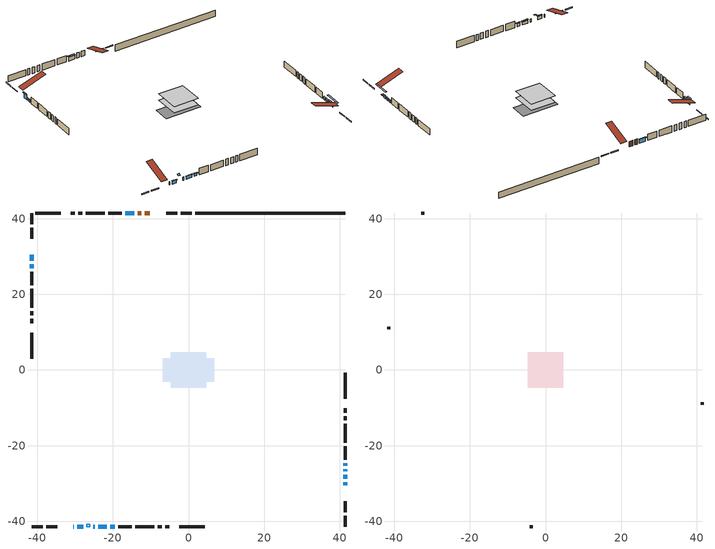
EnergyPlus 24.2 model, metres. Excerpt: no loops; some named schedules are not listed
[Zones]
conditioned space
 floor adiabatic (AdiabaticFloorConstruction): -4.72,-4.72 -4.72,4.72 4.72,4.72 4.72,-4.72 z1.83
 floor foundation (Slab1 construction): -6.86,-3.07 -6.86,3.07 6.86,3.07 6.86,-3.07 z-0.61
 wall outside (RimJoist1 construction): 0.85,41.5 -2.09,41.5 / -41.5,-41.5 -38.56,-41.5 / -41.5,41.5 -41.5,38.56 / 41.5,-41.5 41.5,-38.56 z1.83:2.13
 wall outside (RimJoist2 construction): -3.02,41.5 -5.94,41.5 / -37.64,-41.5 -34.71,-41.5 / -41.5,37.64 -41.5,34.71 / 41.5,-37.64 41.5,-34.71 z1.83:2.13
 wall outside (AdiabaticWallConstruction 1): -10.22,41.5 -11.59,41.5 / -12.52,41.5 -13.38,41.5 z1.83:3.86
 wall outside (AdiabaticWallConstruction): -30.44,-41.5 -30.28,-41.5 / -25.19,-41.5 -24.77,-41.5 z1.83:3.05; -29.36,-41.5 -27.83,-41.5 / -20.67,-41.5 -19.55,-41.5 z1.83:2.92; -41.5,30.44 -41.5,28.91 z1.83:3.86; -41.5,27.99 -41.5,26.92 z1.83:2.75; 41.5,-30.44 41.5,-29.73 z1.83:2.14; 41.5,-28.8 41.5,-27.75 z1.83:2.82; 41.5,-26.83 41.5,-26.22 / 41.5,-25.29 41.5,-24.68 z1.83:2.65; -14.31,41.5 -16.67,41.5 z1.83:3.3; -23.84,-41.5 -21.6,-41.5 z1.83:2.95
 wall outside (Wall1 construction): -17.6,41.5 -21.18,41.5 / -18.63,-41.5 -15.05,-41.5 / -41.5,25.99 -41.5,22.41 / 41.5,-23.75 41.5,-20.17 z1.83:4.27
 wall outside (Wall2 construction): -22.11,41.5 -27.14,41.5 / -14.12,-41.5 -9.08,-41.5 / -41.5,21.48 -41.5,16.45 / 41.5,-19.24 41.5,-14.21 z1.83:4.27
 wall outside (Wall3 construction): -28.07,41.5 -29.15,41.5 / -8.15,-41.5 -7.07,-41.5 / -41.5,15.52 -41.5,14.44 / 41.5,-13.28 41.5,-12.2 z1.83:4.27
 wall outside (Wall4 construction): -30.08,41.5 -31.17,41.5 / -6.14,-41.5 -5.05,-41.5 / -41.5,13.51 -41.5,12.41 / 41.5,-11.27 41.5,-10.18 z1.83:4.27
 wall outside (Wall6 construction): -33.73,41.5 -40.57,41.5 / -2.49,-41.5 4.35,-41.5 / -41.5,9.86 -41.5,3.02 / 41.5,-7.62 41.5,-0.78 z1.83:4.27
 wall foundation (FoundationWall1 construction): 1.77,41.5,-0.61 1.77,41.5,1.83 37.53,41.5,1.83 37.53,41.5,1.78 41.5,41.5,1.78 41.5,41.5,-0.61
 window (WindowConstruction 9): -30.44,-41.5 -30.29,-41.5 z1.83:3.05
 window (WindowConstruction 6): -29.36,-41.5 -27.83,-41.5 z1.83:2.92
 window (WindowConstruction 7): -41.5,30.44 -41.5,28.91 z1.83:3.86
 window (WindowConstruction 8): -41.5,27.98 -41.5,26.92 z1.83:2.74
 window (WindowConstruction 11): 41.5,-30.44 41.5,-29.73 z1.83:2.13
 window (WindowConstruction 10): -25.19,-41.5 -24.77,-41.5 z1.83:3.05
 window (WindowConstruction): 41.5,-28.8 41.5,-27.76 z1.83:2.82
 window (WindowConstruction 1): 41.5,-26.83 41.5,-26.22 z1.83:2.64
 window (WindowConstruction 2): 41.5,-25.29 41.5,-24.68 z1.83:2.64
 window (WindowConstruction 3): -14.31,41.5 -16.67,41.5 z1.83:3.3
 window (WindowConstruction 4): -23.84,-41.5 -21.6,-41.5 z1.83:2.95
 window (WindowConstruction 5): -20.67,-41.5 -19.55,-41.5 z1.83:2.92
 door (Door): -10.22,41.5 -11.59,41.5 z1.83:3.86
 door (Door 1): -12.52,41.5 -13.38,41.5 z1.83:3.86
 ceiling adiabatic (AdiabaticFloorConstruction): 4.72,-4.72 4.72,4.72 -4.72,4.72 -4.72,-4.72 z1.83
 roof outside (AdiabaticRoofConstruction): -26.11,-41.5,4.27 -26.11,-40.75,4.52 -26.91,-40.75,4.52 -26.91,-41.5,4.27
 skylight (SkylightConstruction): -26.12,-41.5,4.27 -26.12,-40.75,4.52 -26.9,-40.75,4.52 -26.9,-41.5,4.27
attic - vented
 floor to conditioned space (Floor1 construction Reversed): -4.71,-4.71 -4.71,4.71 4.71,4.71 4.71,-4.71 z4.27
 wall outside (Wall5 construction): -32.1,41.5 -32.8,41.5 / -4.12,-41.5 -3.42,-41.5 / -41.5,11.49 -41.5,10.79 / 41.5,-9.25 41.5,-8.55 z1.83:4.27
 roof outside (Roof1 construction): -9.29,41.5,4.27 -9.29,32.33,7.33 -6.87,32.33,7.33 -6.87,41.5,4.27; -31.37,-41.5,4.27 -31.37,-32.33,7.33 -33.79,-32.33,7.33 -33.79,-41.5,4.27; -41.5,31.37,4.27 -32.33,31.37,7.33 -32.33,33.79,7.33 -41.5,33.79,4.27; 41.5,-31.37,4.27 32.33,-31.37,7.33 32.33,-33.79,7.33 41.5,-33.79,4.27
shading: -27.63,-41.5 -29.56,-41.5 -29.56,-41.91 -27.63,-41.91 z3.12; -41.5,28.71 -41.5,30.64 -41.91,30.64 -41.91,28.71 z4.06; -41.5,26.72 -41.5,28.19 -41.91,28.19 -41.91,26.72 z2.95; 41.5,-27.09 41.5,-33.08 41.91,-33.08 41.91,-27.09 z4.77; 41.5,-27.55 41.5,-29 41.91,-29 41.91,-27.55 z3.02; 41.5,-26.02 41.5,-27.03 41.91,-27.03 41.91,-26.02 z2.84; 41.5,-24.48 41.5,-25.49 41.91,-25.49 41.91,-24.48 z2.84; -16.87,41.5 -14.11,41.5 -14.11,41.91 -16.87,41.91 z3.5; -21.4,-41.5 -24.04,-41.5 -24.04,-41.91 -21.4,-41.91 z3.15; -19.35,-41.5 -20.87,-41.5 -20.87,-41.91 -19.35,-41.91 z3.12
[Building]
Building 1: Terrain=Suburbs
[Site:Location]
London AP_ON: Latitude {deg}=43.03; Longitude {deg}=-81.15; Time Zone {hr}=-5; Elevation {m}=278; Keep Site Location Information=Yes
[Site:GroundTemperature:Shallow]
3.98693, 1.93205, 1.76749, 2.74264, 6.6573, 10.5537, 13.9317, 16.0716, 16.2534, 14.513, 11.2211, 7.44421
[Site:WaterMainsTemperature]
Calculation Method=Schedule; Temperature Schedule=mains temperature schedule
[Material] Roughness=Rough; Thermal Absorptance=0.9
Name | Thickness {m} | Conductivity {W/m-K} | Density {kg/m3} | Specific Heat {J/kg-K} | Solar Absorptance | Visible Absorptance
asphalt or fiberglass shingles | 0.00635 | 0.162714 | 1121.4 | 1465.45 | 0.4 | 0.4
asphalt or fiberglass shingles 1 | 0.00635 | 0.162714 | 1121.4 | 1465.45 | 0.7 | 0.7
ceiling loosefill ins | 0.169333 | 0.0480833 | 16.02 | 1046.75 | 0.7 | 0.7
ceiling stud and cavity | 0.1397 | 0.169886 | 65.682 | 1177.47 | 0.7 | 0.7
concrete 4.0 in. | 0.1016 | 1.803125 | 2242.8 | 837.4 | 0.7 | 0.7
concrete 8.0 in. | 0.2032 | 1.803125 | 2242.8 | 837.4 | 0.7 | 0.7
door material | 0.04445 | 0.053851 | 512.64 | 1214.23 | 0.7 | 0.7
exterior vertical ins | 0.0243011 | 0.029427 | 32.04 | 1214.23 | 0.7 | 0.7
floor covering | 0.0127 | 0.0433444 | 54.468 | 1339.84 | 0.6 | 0.6
floor rigid ins; roof rigid ins; wall rigid ins | 0.512978 | 0.029427 | 32.04 | 1214.23 | 0.7 | 0.7
floor stud and cavity | 0.1397 | 1.75129 | 37.0049 | 1207.88 | 0.7 | 0.7
furniture material conditioned space 1 | 0.1524 | 0.115458 | 640.8 | 1214.23 | 0.6 | 0.6
gypsum board | 0.0127 | 0.160291 | 801 | 837.4 | 0.6 | 0.6
gypsum board 1 | 0.0127 | 0.160291 | 801 | 837.4 | 0.7 | 0.7
osb sheathing 0.5 in. | 0.0127 | 0.115458 | 512.64 | 1214.23 | 0.7 | 0.7
osb sheathing 0.75 in. | 0.01905 | 0.115458 | 512.64 | 1214.23 | 0.7 | 0.7
osb sheathing 2.0 in. | 0.0508 | 0.115458 | 512.64 | 1214.23 | 0.7 | 0.7
rim joist rigid ins | 0.051816 | 0.029427 | 32.04 | 1214.23 | 0.7 | 0.7
rim joist stud and cavity | 0.0508 | 0.311623 | 125.044 | 1163.47 | 0.6 | 0.6
rim joist stud and cavity 1 | 0.0508 | 0.0297245 | 125.044 | 1163.47 | 0.6 | 0.6
roof stud and cavity | 0.18415 | 1.78685 | 37.0049 | 1207.88 | 0.6 | 0.6
wall stud and cavity | 0.1397 | 0.0830768 | 139.0536 | 1170.24 | 0.7 | 0.7
wall stud and cavity 1 | 0.1397 | 0.0953587 | 139.0536 | 1170.24 | 0.7 | 0.7
wall stud and cavity 2 | 0.1397 | 0.114984 | 139.0536 | 1170.24 | 0.7 | 0.7
wall stud and cavity 3 | 0.1397 | 0.0986797 | 139.0536 | 1170.24 | 0.7 | 0.7
wall stud and cavity 4 | 0.0889 | 6.9971 | 50.32683 | 1063.81 | 0.6 | 0.6
wall stud and cavity 5 | 0.1397 | 0.0837583 | 139.0536 | 1170.24 | 0.7 | 0.7
wall stud and cavity 6 | 0.0889 | 0.380278 | 52.3479 | 1209.89 | 0.7 | 0.7
wall stud and cavity 7 | 0.0889 | 0.391764 | 83.0341 | 1211.67 | 0.7 | 0.7
wood siding | 0.0254 | 0.102417 | 544.68 | 1172.36 | 0.4 | 0.4
wood siding 1 | 0.00254 | 0.102417 | 544.68 | 1172.36 | 0.4 | 0.4
wood siding 2; wood siding 3; wood siding 4 | 0.0254 | 0.102417 | 544.68 | 1172.36 | 0.7 | 0.7
[WindowMaterial:SimpleGlazingSystem]
Name | U-Factor {W/m2-K} | Solar Heat Gain Coefficient
SkylightMaterial | 2.65213 | 0.6027
WindowMaterial | 2.47788 | 0.61
WindowMaterial 1 | 2.983789 | 0.6
WindowMaterial 10 | 2.986628 | 0.6
WindowMaterial 11 | 5.13064 | 0.58
WindowMaterial 2 | 2.37851 | 0.54
WindowMaterial 3 | 2.14458 | 0.62
WindowMaterial 4 | 2.4563 | 0.61
WindowMaterial 5 | 2.458574 | 0.61
WindowMaterial 6 | 2.43132 | 0.63
WindowMaterial 7 | 2.98606 | 0.58
WindowMaterial 8 | 2.484125 | 0.6
WindowMaterial 9 | 3.06612 | 0.35
[Construction]
AdiabaticFloorConstruction: floor stud and cavity, floor rigid ins, osb sheathing 0.75 in., floor covering
AdiabaticRoofConstruction: asphalt or fiberglass shingles 1, roof rigid ins, osb sheathing 0.75 in., roof stud and cavity
AdiabaticWallConstruction: wood siding 3, wall rigid ins, wall stud and cavity 6, gypsum board
AdiabaticWallConstruction 1: wood siding 4, wall rigid ins, wall stud and cavity 6, gypsum board
Door; Door 1: door material
Floor1 construction Reversed: gypsum board, ceiling stud and cavity, ceiling loosefill ins
FoundationWall1 construction: concrete 8.0 in., gypsum board 1
furniture construction conditioned space 1: furniture material conditioned space 1
PartitionWallConstruction: gypsum board, wall stud and cavity 7, gypsum board
RimJoist1 construction: wood siding 2, rim joist rigid ins, osb sheathing 2.0 in., rim joist stud and cavity
RimJoist2 construction: wood siding 2, osb sheathing 2.0 in., rim joist stud and cavity 1
Roof1 construction: asphalt or fiberglass shingles
SkylightConstruction: SkylightMaterial
Slab1 construction: concrete 4.0 in.
Wall1 construction: wood siding, osb sheathing 0.5 in., wall stud and cavity, gypsum board
Wall2 construction: wood siding, osb sheathing 0.5 in., wall stud and cavity 1, gypsum board
Wall3 construction: wood siding, osb sheathing 0.5 in., wall stud and cavity 2, gypsum board
Wall4 construction: wood siding, osb sheathing 0.5 in., wall stud and cavity 3, gypsum board
Wall5 construction: wood siding 1, wall stud and cavity 4
Wall6 construction: wood siding, osb sheathing 0.5 in., wall stud and cavity 5, gypsum board
WindowConstruction: WindowMaterial
WindowConstruction 1: WindowMaterial 1
WindowConstruction 10: WindowMaterial 10
WindowConstruction 11: WindowMaterial 11
WindowConstruction 2: WindowMaterial 2
WindowConstruction 3: WindowMaterial 3
WindowConstruction 4: WindowMaterial 4
WindowConstruction 5: WindowMaterial 5
WindowConstruction 6: WindowMaterial 6
WindowConstruction 7: WindowMaterial 7
WindowConstruction 8: WindowMaterial 8
WindowConstruction 9: WindowMaterial 9
[Zone] Multiplier=1; Part of Total Floor Area=Yes
Name | Volume {m3}
attic - vented | 44.5059
conditioned space | 442.6
[Space]
Name | Zone | Volume {m3}
attic - vented 1 | attic - vented | 44.5059
conditioned space 1 | conditioned space | 442.6
[ZoneInfiltration:EffectiveLeakageArea]
infil attic - vented 1: Zone or Space=attic - vented 1; Schedule=Always On Discrete; Effective Air Leakage Area {cm2}=3871.39; Stack Coefficient=0.000382254; Wind Coefficient=1.32098e-05
[ZoneMixing]
whole house fan mix: Zone or Space=attic - vented; Schedule=Always On Continuous; Design Flow Rate Calculation Method=Flow/Zone; Design Flow Rate {m3/s}=0; Source Zone or Space=conditioned space
[SurfaceProperty:ExposedFoundationPerimeter]
Slab1: Exposed Perimeter Calculation Method=TotalExposedPerimeter; Total Exposed Perimeter {m}=39.727
[InternalMass] Zone or ZoneList=conditioned space; Space or SpaceList=conditioned space 1
Name | Construction | Surface Area {m2}
furniture mass conditioned space 1 | furniture construction conditioned space 1 | 69.4121
partition wall mass | PartitionWallConstruction | 173.53
[Lights]
interior lighting: Zone or ZoneList or Space or SpaceList=conditioned space 1; Schedule=interior lighting schedule; Design Level Calculation Method=LightingLevel; Lighting Level {W}=343.2; Return Air Fraction=0; Fraction Radiant=0.6; Fraction Visible=0.2; Fraction Replaceable=1
[People]
occupants: Zone or ZoneList or Space or SpaceList=conditioned space 1; Number of People Schedule=occupants schedule; Number of People Calculation Method=People; Number of People=3; Fraction Radiant=0.314171; Sensible Heat Fraction=0.56303; Activity Level Schedule=occupants activity schedule; Carbon Dioxide Generation Rate {m3/s-W}=0; Enable ASHRAE 55 Comfort Warnings=No; Mean Radiant Temperature Calculation Type=EnclosureAveraged
[ElectricEquipment] Zone or ZoneList or Space or SpaceList=conditioned space 1; Design Level Calculation Method=EquipmentLevel
Name | Schedule | Design Level {W} | Fraction Latent | Fraction Radiant | Fraction Lost
clothes dryer | clothes dryer schedule | 140.772 | 0.015 | 0.081 | 0.85
clothes washer | clothes washer schedule | 32.1985 | 0.03 | 0.162 | 0.7
cooking range | cooking range schedule | 215.147 | 0.08 | 0.432 | 0.2
dishwasher | dishwasher schedule | 66.8632 | 0.3 | 0.18 | 0.4
fridge | fridge schedule | 72.9452 | 0 | 0.6 | 0
mech vent house fan | mech vent house fan schedule | 0 | 0 | 0 | 1
mech vent house fan cfis | mech vent house fan cfis schedule | 0 | 0 | 0 | 0
misc plug loads | misc plug loads schedule | 494.7 | 0.045 | 0.513 | 0.1
whole house fan | Always On Discrete | 0 | 0 | 0 | 1
[OtherEquipment] Zone or ZoneList or Space or SpaceList=conditioned space 1; Design Level Calculation Method=EquipmentLevel
Name | Fuel Type | Schedule | Design Level {W} | Fraction Latent | Fraction Radiant | Fraction Lost
clothes dryer 1 | Electricity | clothes dryer schedule | 0 | 0.015 | 0.081 | 0.85
cooking range 1 | Electricity | cooking range schedule | 0 | 0.08 | 0.432 | 0.2
general water use latent | None | general water use schedule | 62.594 | 1 | 0 | 0
general water use sensible | None | general water use schedule | -61.6891 | 0 | 0.6 | 0
mech vent house fan latent load | None | Always On Discrete | 0 | 1 | 0 | 0
mech vent house fan sensible load | None | Always On Discrete | 0 | 0 | 0 | 0
water heater energy adjustment1 | NaturalGas | Always On Discrete | 0.01 | 0 | 0 | 1
[ZoneInfiltration:DesignFlowRate] Zone or ZoneList or Space or SpaceList=conditioned space 1; Schedule=Always On Discrete; Design Flow Rate Calculation Method=Flow/Zone; Design Flow Rate {m3/s}=0
infil flow; natural vent flow; whole house fan flow
[Foundation:Kiva]
Foundation Kiva 1: Initial Indoor Air Temperature {C}=18; Wall Height Above Grade {m}=1.82999; Wall Depth Below Slab {m}=0.2032; Custom Block Material Name 1=exterior vertical ins; Custom Block Depth 1 {m}=2.43998; Custom Block X Position 1 {m}=0.2159; Custom Block Z Position 1 {m}=0
[Foundation:Kiva:Settings]
Soil Conductivity {W/m-K}=0.849921; Soil Density {kg/m3}=1842.3; Soil Specific Heat {J/kg-K}=418.7; Ground Solar Absorptivity=0.9; Ground Thermal Absorptivity=0.9; Ground Surface Roughness {m}=0.03; Far-Field Width {m}=40; Deep-Ground Boundary Condition=ZeroFlux; Deep-Ground Depth {m}=40; Minimum Cell Dimension {m}=0.2; Maximum Cell Growth Coefficient=3; Simulation Timestep=Timestep
[Exterior:Lights]
exterior lighting: Schedule=exterior lighting schedule; Design Level {W}=75.6
[Schedule:Constant]
Name | Hourly Value
Always On Continuous; mech vent house fan schedule; mech vent house fan cfis schedule; Always On Discrete | 1
occupants activity schedule | 117.228
fridge schedule | 0
[Schedule:Week:Daily]
interior lighting schedule Week Rule - Jan1-Jan27: interior lighting schedule day, interior lighting schedule day, interior lighting schedule day, interior lighting schedule day, interior lighting schedule day, interior lighting schedule day, interior lighting schedule day, interior lighting schedule default day, interior lighting schedule default day, interior lighting schedule default day, interior lighting schedule default day, interior lighting schedule default day
interior lighting schedule Week Rule - Jan28-Feb3: interior lighting schedule day, interior lighting schedule day, interior lighting schedule day, interior lighting schedule day, interior lighting schedule day 1, interior lighting schedule day 1, interior lighting schedule day 1, interior lighting schedule default day, interior lighting schedule default day, interior lighting schedule default day, interior lighting schedule default day, interior lighting schedule default day
interior lighting schedule Week Rule - Feb4-Feb24: interior lighting schedule day 1, interior lighting schedule day 1, interior lighting schedule day 1, interior lighting schedule day 1, interior lighting schedule day 1, interior lighting schedule day 1, interior lighting schedule day 1, interior lighting schedule default day, interior lighting schedule default day, interior lighting schedule default day, interior lighting schedule default day, interior lighting schedule default day
interior lighting schedule Week Rule - Feb25-Mar3: interior lighting schedule day 1, interior lighting schedule day 1, interior lighting schedule day 1, interior lighting schedule day 1, interior lighting schedule day 2, interior lighting schedule day 2, interior lighting schedule day 2, interior lighting schedule default day, interior lighting schedule default day, interior lighting schedule default day, interior lighting schedule default day, interior lighting schedule default day
interior lighting schedule Week Rule - Mar4-Mar31: interior lighting schedule day 2, interior lighting schedule day 2, interior lighting schedule day 2, interior lighting schedule day 2, interior lighting schedule day 2, interior lighting schedule day 2, interior lighting schedule day 2, interior lighting schedule default day, interior lighting schedule default day, interior lighting schedule default day, interior lighting schedule default day, interior lighting schedule default day
interior lighting schedule Week Rule - Apr1-Apr28: interior lighting schedule day 3, interior lighting schedule day 3, interior lighting schedule day 3, interior lighting schedule day 3, interior lighting schedule day 3, interior lighting schedule day 3, interior lighting schedule day 3, interior lighting schedule default day, interior lighting schedule default day, interior lighting schedule default day, interior lighting schedule default day, interior lighting schedule default day
interior lighting schedule Week Rule - Apr29-May5: interior lighting schedule day 3, interior lighting schedule day 3, interior lighting schedule day 4, interior lighting schedule day 4, interior lighting schedule day 4, interior lighting schedule day 4, interior lighting schedule day 4, interior lighting schedule default day, interior lighting schedule default day, interior lighting schedule default day, interior lighting schedule default day, interior lighting schedule default day
interior lighting schedule Week Rule - May6-May26: interior lighting schedule day 4, interior lighting schedule day 4, interior lighting schedule day 4, interior lighting schedule day 4, interior lighting schedule day 4, interior lighting schedule day 4, interior lighting schedule day 4, interior lighting schedule default day, interior lighting schedule default day, interior lighting schedule default day, interior lighting schedule default day, interior lighting schedule default day
interior lighting schedule Week Rule - May27-Jun2: interior lighting schedule day 4, interior lighting schedule day 4, interior lighting schedule day 4, interior lighting schedule day 4, interior lighting schedule day 4, interior lighting schedule day 5, interior lighting schedule day 5, interior lighting schedule default day, interior lighting schedule default day, interior lighting schedule default day, interior lighting schedule default day, interior lighting schedule default day
interior lighting schedule Week Rule - Jun3-Jun30: interior lighting schedule day 5, interior lighting schedule day 5, interior lighting schedule day 5, interior lighting schedule day 5, interior lighting schedule day 5, interior lighting schedule day 5, interior lighting schedule day 5, interior lighting schedule default day, interior lighting schedule default day, interior lighting schedule default day, interior lighting schedule default day, interior lighting schedule default day
interior lighting schedule Week Rule - Jul1-Jul28: interior lighting schedule day 6, interior lighting schedule day 6, interior lighting schedule day 6, interior lighting schedule day 6, interior lighting schedule day 6, interior lighting schedule day 6, interior lighting schedule day 6, interior lighting schedule default day, interior lighting schedule default day, interior lighting schedule default day, interior lighting schedule default day, interior lighting schedule default day
interior lighting schedule Week Rule - Jul29-Aug4: interior lighting schedule day 6, interior lighting schedule day 6, interior lighting schedule day 6, interior lighting schedule day 7, interior lighting schedule day 7, interior lighting schedule day 7, interior lighting schedule day 7, interior lighting schedule default day, interior lighting schedule default day, interior lighting schedule default day, interior lighting schedule default day, interior lighting schedule default day
interior lighting schedule Week Rule - Aug5-Aug25: interior lighting schedule day 7, interior lighting schedule day 7, interior lighting schedule day 7, interior lighting schedule day 7, interior lighting schedule day 7, interior lighting schedule day 7, interior lighting schedule day 7, interior lighting schedule default day, interior lighting schedule default day, interior lighting schedule default day, interior lighting schedule default day, interior lighting schedule default day
interior lighting schedule Week Rule - Aug26-Sep1: interior lighting schedule day 7, interior lighting schedule day 7, interior lighting schedule day 7, interior lighting schedule day 7, interior lighting schedule day 7, interior lighting schedule day 7, interior lighting schedule day 8, interior lighting schedule default day, interior lighting schedule default day, interior lighting schedule default day, interior lighting schedule default day, interior lighting schedule default day
interior lighting schedule Week Rule - Sep2-Sep29: interior lighting schedule day 8, interior lighting schedule day 8, interior lighting schedule day 8, interior lighting schedule day 8, interior lighting schedule day 8, interior lighting schedule day 8, interior lighting schedule day 8, interior lighting schedule default day, interior lighting schedule default day, interior lighting schedule default day, interior lighting schedule default day, interior lighting schedule default day
interior lighting schedule Week Rule - Sep30-Oct6: interior lighting schedule day 8, interior lighting schedule day 9, interior lighting schedule day 9, interior lighting schedule day 9, interior lighting schedule day 9, interior lighting schedule day 9, interior lighting schedule day 9, interior lighting schedule default day, interior lighting schedule default day, interior lighting schedule default day, interior lighting schedule default day, interior lighting schedule default day
interior lighting schedule Week Rule - Oct7-Oct27: interior lighting schedule day 9, interior lighting schedule day 9, interior lighting schedule day 9, interior lighting schedule day 9, interior lighting schedule day 9, interior lighting schedule day 9, interior lighting schedule day 9, interior lighting schedule default day, interior lighting schedule default day, interior lighting schedule default day, interior lighting schedule default day, interior lighting schedule default day
interior lighting schedule Week Rule - Oct28-Nov3: interior lighting schedule day 9, interior lighting schedule day 9, interior lighting schedule day 9, interior lighting schedule day 9, interior lighting schedule day 10, interior lighting schedule day 10, interior lighting schedule day 10, interior lighting schedule default day, interior lighting schedule default day, interior lighting schedule default day, interior lighting schedule default day, interior lighting schedule default day
interior lighting schedule Week Rule - Nov4-Nov24: interior lighting schedule day 10, interior lighting schedule day 10, interior lighting schedule day 10, interior lighting schedule day 10, interior lighting schedule day 10, interior lighting schedule day 10, interior lighting schedule day 10, interior lighting schedule default day, interior lighting schedule default day, interior lighting schedule default day, interior lighting schedule default day, interior lighting schedule default day
interior lighting schedule Week Rule - Nov25-Dec1: interior lighting schedule day 10, interior lighting schedule day 10, interior lighting schedule day 10, interior lighting schedule day 10, interior lighting schedule day 10, interior lighting schedule day 10, interior lighting schedule day 11, interior lighting schedule default day, interior lighting schedule default day, interior lighting schedule default day, interior lighting schedule default day, interior lighting schedule default day
interior lighting schedule Week Rule - Dec2-Dec31: interior lighting schedule day 11, interior lighting schedule day 11, interior lighting schedule day 11, interior lighting schedule day 11, interior lighting schedule day 11, interior lighting schedule day 11, interior lighting schedule day 11, interior lighting schedule default day, interior lighting schedule default day, interior lighting schedule default day, interior lighting schedule default day, interior lighting schedule default day
occupants schedule Week Rule - Jan1-Dec31: occupants schedule day, occupants schedule day, occupants schedule day, occupants schedule day, occupants schedule day, occupants schedule day, occupants schedule day, occupants schedule default day, occupants schedule default day, occupants schedule default day, occupants schedule default day, occupants schedule default day
clothes dryer schedule Week Rule - Jan1-Dec31: clothes dryer schedule day, clothes dryer schedule day, clothes dryer schedule day, clothes dryer schedule day, clothes dryer schedule day, clothes dryer schedule day, clothes dryer schedule day, clothes dryer schedule default day, clothes dryer schedule default day, clothes dryer schedule default day, clothes dryer schedule default day, clothes dryer schedule default day
clothes washer schedule Week Rule - Jan1-Dec31: clothes washer schedule day, clothes washer schedule day, clothes washer schedule day, clothes washer schedule day, clothes washer schedule day, clothes washer schedule day, clothes washer schedule day, clothes washer schedule default day, clothes washer schedule default day, clothes washer schedule default day, clothes washer schedule default day, clothes washer schedule default day
cooking range schedule Week Rule - Jan1-Dec31: cooking range schedule day, cooking range schedule day, cooking range schedule day, cooking range schedule day, cooking range schedule day, cooking range schedule day, cooking range schedule day, cooking range schedule default day, cooking range schedule default day, cooking range schedule default day, cooking range schedule default day, cooking range schedule default day
dishwasher schedule Week Rule - Jan1-Dec31: dishwasher schedule day, dishwasher schedule day, dishwasher schedule day, dishwasher schedule day, dishwasher schedule day, dishwasher schedule day, dishwasher schedule day, dishwasher schedule default day, dishwasher schedule default day, dishwasher schedule default day, dishwasher schedule default day, dishwasher schedule default day
misc plug loads schedule Week Rule - Jan1-Dec31: misc plug loads schedule day, misc plug loads schedule day, misc plug loads schedule day, misc plug loads schedule day, misc plug loads schedule day, misc plug loads schedule day, misc plug loads schedule day, misc plug loads schedule default day, misc plug loads schedule default day, misc plug loads schedule default day, misc plug loads schedule default day, misc plug loads schedule default day
general water use schedule Week Rule - Jan1-Dec31: general water use schedule day, general water use schedule day, general water use schedule day, general water use schedule day, general water use schedule day, general water use schedule day, general water use schedule day, general water use schedule default day, general water use schedule default day, general water use schedule default day, general water use schedule default day, general water use schedule default day
exterior lighting schedule Week Rule - Jan1-Jan27: exterior lighting schedule day, exterior lighting schedule day, exterior lighting schedule day, exterior lighting schedule day, exterior lighting schedule day, exterior lighting schedule day, exterior lighting schedule day, exterior lighting schedule default day, exterior lighting schedule default day, exterior lighting schedule default day, exterior lighting schedule default day, exterior lighting schedule default day
exterior lighting schedule Week Rule - Jan28-Feb3: exterior lighting schedule day, exterior lighting schedule day, exterior lighting schedule day, exterior lighting schedule day, exterior lighting schedule day 1, exterior lighting schedule day 1, exterior lighting schedule day 1, exterior lighting schedule default day, exterior lighting schedule default day, exterior lighting schedule default day, exterior lighting schedule default day, exterior lighting schedule default day
exterior lighting schedule Week Rule - Feb4-Feb24: exterior lighting schedule day 1, exterior lighting schedule day 1, exterior lighting schedule day 1, exterior lighting schedule day 1, exterior lighting schedule day 1, exterior lighting schedule day 1, exterior lighting schedule day 1, exterior lighting schedule default day, exterior lighting schedule default day, exterior lighting schedule default day, exterior lighting schedule default day, exterior lighting schedule default day
exterior lighting schedule Week Rule - Feb25-Mar3: exterior lighting schedule day 1, exterior lighting schedule day 1, exterior lighting schedule day 1, exterior lighting schedule day 1, exterior lighting schedule day 2, exterior lighting schedule day 2, exterior lighting schedule day 2, exterior lighting schedule default day, exterior lighting schedule default day, exterior lighting schedule default day, exterior lighting schedule default day, exterior lighting schedule default day
exterior lighting schedule Week Rule - Mar4-Mar31: exterior lighting schedule day 2, exterior lighting schedule day 2, exterior lighting schedule day 2, exterior lighting schedule day 2, exterior lighting schedule day 2, exterior lighting schedule day 2, exterior lighting schedule day 2, exterior lighting schedule default day, exterior lighting schedule default day, exterior lighting schedule default day, exterior lighting schedule default day, exterior lighting schedule default day
exterior lighting schedule Week Rule - Apr1-Apr28: exterior lighting schedule day 3, exterior lighting schedule day 3, exterior lighting schedule day 3, exterior lighting schedule day 3, exterior lighting schedule day 3, exterior lighting schedule day 3, exterior lighting schedule day 3, exterior lighting schedule default day, exterior lighting schedule default day, exterior lighting schedule default day, exterior lighting schedule default day, exterior lighting schedule default day
exterior lighting schedule Week Rule - Apr29-May5: exterior lighting schedule day 3, exterior lighting schedule day 3, exterior lighting schedule day 4, exterior lighting schedule day 4, exterior lighting schedule day 4, exterior lighting schedule day 4, exterior lighting schedule day 4, exterior lighting schedule default day, exterior lighting schedule default day, exterior lighting schedule default day, exterior lighting schedule default day, exterior lighting schedule default day
exterior lighting schedule Week Rule - May6-May26: exterior lighting schedule day 4, exterior lighting schedule day 4, exterior lighting schedule day 4, exterior lighting schedule day 4, exterior lighting schedule day 4, exterior lighting schedule day 4, exterior lighting schedule day 4, exterior lighting schedule default day, exterior lighting schedule default day, exterior lighting schedule default day, exterior lighting schedule default day, exterior lighting schedule default day
exterior lighting schedule Week Rule - May27-Jun2: exterior lighting schedule day 4, exterior lighting schedule day 4, exterior lighting schedule day 4, exterior lighting schedule day 4, exterior lighting schedule day 4, exterior lighting schedule day 5, exterior lighting schedule day 5, exterior lighting schedule default day, exterior lighting schedule default day, exterior lighting schedule default day, exterior lighting schedule default day, exterior lighting schedule default day
exterior lighting schedule Week Rule - Jun3-Jun30: exterior lighting schedule day 5, exterior lighting schedule day 5, exterior lighting schedule day 5, exterior lighting schedule day 5, exterior lighting schedule day 5, exterior lighting schedule day 5, exterior lighting schedule day 5, exterior lighting schedule default day, exterior lighting schedule default day, exterior lighting schedule default day, exterior lighting schedule default day, exterior lighting schedule default day
exterior lighting schedule Week Rule - Jul1-Jul28: exterior lighting schedule day 6, exterior lighting schedule day 6, exterior lighting schedule day 6, exterior lighting schedule day 6, exterior lighting schedule day 6, exterior lighting schedule day 6, exterior lighting schedule day 6, exterior lighting schedule default day, exterior lighting schedule default day, exterior lighting schedule default day, exterior lighting schedule default day, exterior lighting schedule default day
exterior lighting schedule Week Rule - Jul29-Aug4: exterior lighting schedule day 6, exterior lighting schedule day 6, exterior lighting schedule day 6, exterior lighting schedule day 7, exterior lighting schedule day 7, exterior lighting schedule day 7, exterior lighting schedule day 7, exterior lighting schedule default day, exterior lighting schedule default day, exterior lighting schedule default day, exterior lighting schedule default day, exterior lighting schedule default day
exterior lighting schedule Week Rule - Aug5-Aug25: exterior lighting schedule day 7, exterior lighting schedule day 7, exterior lighting schedule day 7, exterior lighting schedule day 7, exterior lighting schedule day 7, exterior lighting schedule day 7, exterior lighting schedule day 7, exterior lighting schedule default day, exterior lighting schedule default day, exterior lighting schedule default day, exterior lighting schedule default day, exterior lighting schedule default day
exterior lighting schedule Week Rule - Aug26-Sep1: exterior lighting schedule day 7, exterior lighting schedule day 7, exterior lighting schedule day 7, exterior lighting schedule day 7, exterior lighting schedule day 7, exterior lighting schedule day 7, exterior lighting schedule day 8, exterior lighting schedule default day, exterior lighting schedule default day, exterior lighting schedule default day, exterior lighting schedule default day, exterior lighting schedule default day
exterior lighting schedule Week Rule - Sep2-Sep29: exterior lighting schedule day 8, exterior lighting schedule day 8, exterior lighting schedule day 8, exterior lighting schedule day 8, exterior lighting schedule day 8, exterior lighting schedule day 8, exterior lighting schedule day 8, exterior lighting schedule default day, exterior lighting schedule default day, exterior lighting schedule default day, exterior lighting schedule default day, exterior lighting schedule default day
[Schedule:Year]
interior lighting schedule: interior lighting schedule Week Rule - Jan1-Jan27, 1, 1, 1, 27, interior lighting schedule Week Rule - Jan28-Feb3, 1, 28, 2, 3, interior lighting schedule Week Rule - Feb4-Feb24, 2, 4, 2, 24, interior lighting schedule Week Rule - Feb25-Mar3, 2, 25, 3, 3, interior lighting schedule Week Rule - Mar4-Mar31, 3, 4, 3, 31, interior lighting schedule Week Rule - Apr1-Apr28, 4, 1, 4, 28, interior lighting schedule Week Rule - Apr29-May5, 4, 29, 5, 5, interior lighting schedule Week Rule - May6-May26, 5, 6, 5, 26, interior lighting schedule Week Rule - May27-Jun2, 5, 27, 6, 2, interior lighting schedule Week Rule - Jun3-Jun30, 6, 3, 6, 30, interior lighting schedule Week Rule - Jul1-Jul28, 7, 1, 7, 28, interior lighting schedule Week Rule - Jul29-Aug4, 7, 29, 8, 4, interior lighting schedule Week Rule - Aug5-Aug25, 8, 5, 8, 25, interior lighting schedule Week Rule - Aug26-Sep1, 8, 26, 9, 1, interior lighting schedule Week Rule - Sep2-Sep29, 9, 2, 9, 29, interior lighting schedule Week Rule - Sep30-Oct6, 9, 30, 10, 6, interior lighting schedule Week Rule - Oct7-Oct27, 10, 7, 10, 27, interior lighting schedule Week Rule - Oct28-Nov3, 10, 28, 11, 3, interior lighting schedule Week Rule - Nov4-Nov24, 11, 4, 11, 24, interior lighting schedule Week Rule - Nov25-Dec1, 11, 25, 12, 1, interior lighting schedule Week Rule - Dec2-Dec31, 12, 2, 12, 31
occupants schedule: occupants schedule Week Rule - Jan1-Dec31, 1, 1, 12, 31
clothes dryer schedule: clothes dryer schedule Week Rule - Jan1-Dec31, 1, 1, 12, 31
clothes washer schedule: clothes washer schedule Week Rule - Jan1-Dec31, 1, 1, 12, 31
cooking range schedule: cooking range schedule Week Rule - Jan1-Dec31, 1, 1, 12, 31
dishwasher schedule: dishwasher schedule Week Rule - Jan1-Dec31, 1, 1, 12, 31
misc plug loads schedule: misc plug loads schedule Week Rule - Jan1-Dec31, 1, 1, 12, 31
general water use schedule: general water use schedule Week Rule - Jan1-Dec31, 1, 1, 12, 31
exterior lighting schedule: exterior lighting schedule Week Rule - Jan1-Jan27, 1, 1, 1, 27, exterior lighting schedule Week Rule - Jan28-Feb3, 1, 28, 2, 3, exterior lighting schedule Week Rule - Feb4-Feb24, 2, 4, 2, 24, exterior lighting schedule Week Rule - Feb25-Mar3, 2, 25, 3, 3, exterior lighting schedule Week Rule - Mar4-Mar31, 3, 4, 3, 31, exterior lighting schedule Week Rule - Apr1-Apr28, 4, 1, 4, 28, exterior lighting schedule Week Rule - Apr29-May5, 4, 29, 5, 5, exterior lighting schedule Week Rule - May6-May26, 5, 6, 5, 26, exterior lighting schedule Week Rule - May27-Jun2, 5, 27, 6, 2, exterior lighting schedule Week Rule - Jun3-Jun30, 6, 3, 6, 30, exterior lighting schedule Week Rule - Jul1-Jul28, 7, 1, 7, 28, exterior lighting schedule Week Rule - Jul29-Aug4, 7, 29, 8, 4, exterior lighting schedule Week Rule - Aug5-Aug25, 8, 5, 8, 25, exterior lighting schedule Week Rule - Aug26-Sep1, 8, 26, 9, 1, exterior lighting schedule Week Rule - Sep2-Sep29, 9, 2, 9, 29, exterior lighting schedule Week Rule - Sep30-Oct6, 9, 30, 10, 6, exterior lighting schedule Week Rule - Oct7-Oct27, 10, 7, 10, 27, exterior lighting schedule Week Rule - Oct28-Nov3, 10, 28, 11, 3, exterior lighting schedule Week Rule - Nov4-Nov24, 11, 4, 11, 24, exterior lighting schedule Week Rule - Nov25-Dec1, 11, 25, 12, 1, exterior lighting schedule Week Rule - Dec2-Dec31, 12, 2, 12, 31
[Schedule:Compact]
mains temperature schedule: Through: 01/01, For: AllDays, Until: 24:00, 7.96722, Through: 01/02, For: AllDays, Until: 24:00, 7.89722, Through: 01/03, For: AllDays, Until: 24:00, 7.82778, Through: 01/04, For: AllDays, Until: 24:00, 7.76, Through: 01/05, For: AllDays, Until: 24:00, 7.69333, Through: 01/06, For: AllDays, Until: 24:00, 7.62778, Through: 01/07, For: AllDays, Until: 24:00, 7.56389, Through: 01/08, For: AllDays, Until: 24:00, 7.50167, Through: 01/09, For: AllDays, Until: 24:00, 7.44056, Through: 01/10, For: AllDays, Until: 24:00, 7.38056, Through: 01/11, For: AllDays, Until: 24:00, 7.32222, Through: 01/12, For: AllDays, Until: 24:00, 7.26556, Through: 01/13, For: AllDays, Until: 24:00, 7.21, Through: 01/14, For: AllDays, Until: 24:00, 7.15556, Through: 01/15, For: AllDays, Until: 24:00, 7.10333, Through: 01/16, For: AllDays, Until: 24:00, 7.05222, Through: 01/17, For: AllDays, Until: 24:00, 7.00278, Through: 01/18, For: AllDays, Until: 24:00, 6.955, Through: 01/19, For: AllDays, Until: 24:00, 6.90833, Through: 01/20, For: AllDays, Until: 24:00, 6.86389, Through: 01/21, For: AllDays, Until: 24:00, 6.82056, Through: 01/22, For: AllDays, Until: 24:00, 6.77889, Through: 01/23, For: AllDays, Until: 24:00, 6.73889, Through: 01/24, For: AllDays, Until: 24:00, 6.7, Through: 01/25, For: AllDays, Until: 24:00, 6.66333, Through: 01/26, For: AllDays, Until: 24:00, 6.62833, Through: 01/27, For: AllDays, Until: 24:00, 6.59444, Through: 01/28, For: AllDays, Until: 24:00, 6.56278, Through: 01/29, For: AllDays, Until: 24:00, 6.53222, Through: 01/30, For: AllDays, Until: 24:00, 6.50389, Through: 01/31, For: AllDays, Until: 24:00, 6.47722, Through: 02/01, For: AllDays, Until: 24:00, 6.45167, Through: 02/02, For: AllDays, Until: 24:00, 6.42833, Through: 02/03, For: AllDays, Until: 24:00, 6.40667, Through: 02/04, For: AllDays, Until: 24:00, 6.38611, Through: 02/05, For: AllDays, Until: 24:00, 6.36778, Through: 02/06, For: AllDays, Until: 24:00, 6.35111, Through: 02/07, For: AllDays, Until: 24:00, 6.33611, Through: 02/08, For: AllDays, Until: 24:00, 6.32333, Through: 02/09, For: AllDays, Until: 24:00, 6.31167, Through: 02/10, For: AllDays, Until: 24:00, 6.30222, Through: 02/11, For: AllDays, Until: 24:00, 6.29389, Through: 02/12, For: AllDays, Until: 24:00, 6.28778, Through: 02/13, For: AllDays, Until: 24:00, 6.28333, Through: 02/14, For: AllDays, Until: 24:00, 6.28056, Through: 02/15, For: AllDays, Until: 24:00, 6.27944, Through: 02/16, For: AllDays, Until: 24:00, 6.28, Through: 02/17, For: AllDays, Until: 24:00, 6.28278, Through: 02/18, For: AllDays, Until: 24:00, 6.28722, Through: 02/19, For: AllDays, Until: 24:00, 6.29278, Through: 02/20, For: AllDays, Until: 24:00, 6.30056, Through: 02/21, For: AllDays, Until: 24:00, 6.31, Through: 02/22, For: AllDays, Until: 24:00, 6.32111, Through: 02/23, For: AllDays, Until: 24:00, 6.33444, Through: 02/24, For: AllDays, Until: 24:00, 6.34889, Through: 02/25, For: AllDays, Until: 24:00, 6.36556, Through: 02/26, For: AllDays, Until: 24:00, 6.38333, Through: 02/27, For: AllDays, Until: 24:00, 6.40333, Through: 02/28, For: AllDays, Until: 24:00, 6.425, Through: 03/01, For: AllDays, Until: 24:00, 6.44833, Through: 03/02, For: AllDays, Until: 24:00, 6.47278, Through: 03/03, For: AllDays, Until: 24:00, 6.49944, Through: 03/04, For: AllDays, Until: 24:00, 6.52778, Through: 03/05, For: AllDays, Until: 24:00, 6.55778, Through: 03/06, For: AllDays, Until: 24:00, 6.58944, Through: 03/07, For: AllDays, Until: 24:00, 6.62278, Through: 03/08, For: AllDays, Until: 24:00, 6.65778, Through: 03/09, For: AllDays, Until: 24:00, 6.69444, Through: 03/10, For: AllDays, Until: 24:00, 6.73278, Through: 03/11, For: AllDays, Until: 24:00, 6.77278, Through: 03/12, For: AllDays, Until: 24:00, 6.81389, Through: 03/13, For: AllDays, Until: 24:00, 6.85722, Through: 03/14, For: AllDays, Until: 24:00, 6.90167, Through: 03/15, For: AllDays, Until: 24:00, 6.94778, Through: 03/16, For: AllDays, Until: 24:00, 6.99556, Through: 03/17, For: AllDays, Until: 24:00, 7.045, Through: 03/18, For: AllDays, Until: 24:00, 7.09556, Through: 03/19, For: AllDays, Until: 24:00, 7.14778, Through: 03/20, For: AllDays, Until: 24:00, 7.20167, Through: 03/21, For: AllDays, Until: 24:00, 7.25667, Through: 03/22, For: AllDays, Until: 24:00, 7.31333, Through: 03/23, For: AllDays, Until: 24:00, 7.37167, Through: 03/24, For: AllDays, Until: 24:00, 7.43111, Through: 03/25, For: AllDays, Until: 24:00, 7.49222, Through: 03/26, For: AllDays, Until: 24:00, 7.55444, Through: 03/27, For: AllDays, Until: 24:00, 7.61833, Through: 03/28, For: AllDays, Until: 24:00, 7.68333, Through: 03/29, For: AllDays, Until: 24:00, 7.74944, Through: 03/30, For: AllDays, Until: 24:00, 7.81722, Through: 03/31, For: AllDays, Until: 24:00, 7.88667, Through: 04/01, For: AllDays, Until: 24:00, 7.95667, Through: 04/02, For: AllDays, Until: 24:00, 8.02833, Through: 04/03, For: AllDays, Until: 24:00, 8.10111, Through: 04/04, For: AllDays, Until: 24:00, 8.175, Through: 04/05, For: AllDays, Until: 24:00, 8.25, Through: 04/06, For: AllDays, Until: 24:00, 8.32667, Through: 04/07, For: AllDays, Until: 24:00, 8.40389, Through: 04/08, For: AllDays, Until: 24:00, 8.48278, Through: 04/09, For: AllDays, Until: 24:00, 8.56222, Through: 04/10, For: AllDays, Until: 24:00, 8.64278, Through: 04/11, For: AllDays, Until: 24:00, 8.725, Through: 04/12, For: AllDays, Until: 24:00, 8.80778, Through: 04/13, For: AllDays, Until: 24:00, 8.89167, Through: 04/14, For: AllDays, Until: 24:00, 8.97611, Through: 04/15, For: AllDays, Until: 24:00, 9.06167, Through: 04/16, For: AllDays, Until: 24:00, 9.14833, Through: 04/17, For: AllDays, Until: 24:00, 9.23611, Through: 04/18, For: AllDays, Until: 24:00, 9.32444, Through: 04/19, For: AllDays, Until: 24:00, 9.41389, Through: 04/20, For: AllDays, Until: 24:00, 9.50389, Through: 04/21, For: AllDays, Until: 24:00, 9.595, Through: 04/22, For: AllDays, Until: 24:00, 9.68667, Through: 04/23, For: AllDays, Until: 24:00, 9.77889, Through: 04/24, For: AllDays, Until: 24:00, 9.87222, Through: 04/25, For: AllDays, Until: 24:00, 9.96556, Through: 04/26, For: AllDays, Until: 24:00, 10.06, Through: 04/27, For: AllDays, Until: 24:00, 10.1556, Through: 04/28, For: AllDays, Until: 24:00, 10.2511, Through: 04/29, For: AllDays, Until: 24:00, 10.3472, Through: 04/30, For: AllDays, Until: 24:00, 10.4439, Through: 05/01, For: AllDays, Until: 24:00, 10.5411, Through: 05/02, For: AllDays, Until: 24:00, 10.6389, Through: 05/03, For: AllDays, Until: 24:00, 10.7372, Through: 05/04, For: AllDays, Until: 24:00, 10.8361, Through: 05/05, For: AllDays, Until: 24:00, 10.935, Through: 05/06, For: AllDays, Until: 24:00, 11.0344, Through: 05/07, For: AllDays, Until: 24:00, 11.1344, Through: 05/08, For: AllDays, Until: 24:00, 11.2344, Through: 05/09, For: AllDays, Until: 24:00, 11.335, Through: 05/10, For: AllDays, Until: 24:00, 11.4356, Through: 05/11, For: AllDays, Until: 24:00, 11.5361, Through: 05/12, For: AllDays, Until: 24:00, 11.6372, Through: 05/13, For: AllDays, Until: 24:00, 11.7383, Through: 05/14, For: AllDays, Until: 24:00, 11.84, Through: 05/15, For: AllDays, Until: 24:00, 11.9411, Through: 05/16, For: AllDays, Until: 24:00, 12.0428, Through: 05/17, For: AllDays, Until: 24:00, 12.1444, Through: 05/18, For: AllDays, Until: 24:00, 12.2456, Through: 05/19, For: AllDays, Until: 24:00, 12.3472, Through: 05/20, For: AllDays, Until: 24:00, 12.4489, Through: 05/21, For: AllDays, Until: 24:00, 12.55, Through: 05/22, For: AllDays, Until: 24:00, 12.6517, Through: 05/23, For: AllDays, Until: 24:00, 12.7528, Through: 05/24, For: AllDays, Until: 24:00, 12.8533, Through: 05/25, For: AllDays, Until: 24:00, 12.9544, Through: 05/26, For: AllDays, Until: 24:00, 13.055, Through: 05/27, For: AllDays, Until: 24:00, 13.155, Through: 05/28, For: AllDays, Until: 24:00, 13.255, Through: 05/29, For: AllDays, Until: 24:00, 13.355, Through: 05/30, For: AllDays, Until: 24:00, 13.4539, Through: 05/31, For: AllDays, Until: 24:00, 13.5533, Through: 06/01, For: AllDays, Until: 24:00, 13.6517, Through: 06/02, For: AllDays, Until: 24:00, 13.75, Through: 06/03, For: AllDays, Until: 24:00, 13.8472, Through: 06/04, For: AllDays, Until: 24:00, 13.9444, Through: 06/05, For: AllDays, Until: 24:00, 14.0411, Through: 06/06, For: AllDays, Until: 24:00, 14.1372, Through: 06/07, For: AllDays, Until: 24:00, 14.2328, Through: 06/08, For: AllDays, Until: 24:00, 14.3278, Through: 06/09, For: AllDays, Until: 24:00, 14.4217, Through: 06/10, For: AllDays, Until: 24:00, 14.5156, Through: 06/11, For: AllDays, Until: 24:00, 14.6083, Through: 06/12, For: AllDays, Until: 24:00, 14.7006, Through: 06/13, For: AllDays, Until: 24:00, 14.7922, Through: 06/14, For: AllDays, Until: 24:00, 14.8828, Through: 06/15, For: AllDays, Until: 24:00, 14.9728, Through: 06/16, For: AllDays, Until: 24:00, 15.0617, Through: 06/17, For: AllDays, Until: 24:00, 15.15, Through: 06/18, For: AllDays, Until: 24:00, 15.2372, Through: 06/19, For: AllDays, Until: 24:00, 15.3233, Through: 06/20, For: AllDays, Until: 24:00, 15.4089, Through: 06/21, For: AllDays, Until: 24:00, 15.4933, Through: 06/22, For: AllDays, Until: 24:00, 15.5772, Through: 06/23, For: AllDays, Until: 24:00, 15.6594, Through: 06/24, For: AllDays, Until: 24:00, 15.7411, Through: 06/25, For: AllDays, Until: 24:00, 15.8217, Through: 06/26, For: AllDays, Until: 24:00, 15.9006, Through: 06/27, For: AllDays, Until: 24:00, 15.9789, Through: 06/28, For: AllDays, Until: 24:00, 16.0561, Through: 06/29, For: AllDays, Until: 24:00, 16.1322, Through: 06/30, For: AllDays, Until: 24:00, 16.2072, Through: 07/01, For: AllDays, Until: 24:00, 16.2806, Through: 07/02, For: AllDays, Until: 24:00, 16.3528, Through: 07/03, For: AllDays, Until: 24:00, 16.4244, Through: 07/04, For: AllDays, Until: 24:00, 16.4939, Through: 07/05, For: AllDays, Until: 24:00, 16.5628, Through: 07/06, For: AllDays, Until: 24:00, 16.63, Through: 07/07, For: AllDays, Until: 24:00, 16.6961, Through: 07/08, For: AllDays, Until: 24:00, 16.7606, Through: 07/09, For: AllDays, Until: 24:00, 16.8239, Through: 07/10, For: AllDays, Until: 24:00, 16.8861, Through: 07/11, For: AllDays, Until: 24:00, 16.9467, Through: 07/12, For: AllDays, Until: 24:00, 17.0056, Through: 07/13, For: AllDays, Until: 24:00, 17.0633, Through: 07/14, For: AllDays, Until: 24:00, 17.12, Through: 07/15, For: AllDays, Until: 24:00, 17.1744, Through: 07/16, For: AllDays, Until: 24:00, 17.2278, Through: 07/17, For: AllDays, Until: 24:00, 17.28, Through: 07/18, For: AllDays, Until: 24:00, 17.33, Through: 07/19, For: AllDays, Until: 24:00, 17.3789, Through: 07/20, For: AllDays, Until: 24:00, 17.4261, Through: 07/21, For: AllDays, Until: 24:00, 17.4717, Through: 07/22, For: AllDays, Until: 24:00, 17.5161, Through: 07/23, For: AllDays, Until: 24:00, 17.5583, Through: 07/24, For: AllDays, Until: 24:00, 17.5994, Through: 07/25, For: AllDays, Until: 24:00, 17.6389, Through: 07/26, For: AllDays, Until: 24:00, 17.6767, Through: 07/27, For: AllDays, Until: 24:00, 17.7128, Through: 07/28, For: AllDays, Until: 24:00, 17.7472, Through: 07/29, For: AllDays, Until: 24:00, 17.78, Through: 07/30, For: AllDays, Until: 24:00, 17.8111, Through: 07/31, For: AllDays, Until: 24:00, 17.8406, Through: 08/01, For: AllDays, Until: 24:00, 17.8683, Through: 08/02, For: AllDays, Until: 24:00, 17.8944, Through: 08/03, For: AllDays, Until: 24:00, 17.9189, Through: 08/04, For: AllDays, Until: 24:00, 17.9417, Through: 08/05, For: AllDays, Until: 24:00, 17.9628, Through: 08/06, For: AllDays, Until: 24:00, 17.9822, Through: 08/07, For: AllDays, Until: 24:00, 18, Through: 08/08, For: AllDays, Until: 24:00, 18.0156, Through: 08/09, For: AllDays, Until: 24:00, 18.03, Through: 08/10, For: AllDays, Until: 24:00, 18.0422, Through: 08/11, For: AllDays, Until: 24:00, 18.0533, Through: 08/12, For: AllDays, Until: 24:00, 18.0622, Through: 08/13, For: AllDays, Until: 24:00, 18.0694, Through: 08/14, For: AllDays, Until: 24:00, 18.0744, Through: 08/15, For: AllDays, Until: 24:00, 18.0783, Through: 08/16, For: AllDays, Until: 24:00, 18.0806, Through: 08/17, For: AllDays, Until: 24:00, 18.0806, Through: 08/18, For: AllDays, Until: 24:00, 18.0789, Through: 08/19, For: AllDays, Until: 24:00, 18.0761, Through: 08/20, For: AllDays, Until: 24:00, 18.0711, Through: 08/21, For: AllDays, Until: 24:00, 18.0639, Through: 08/22, For: AllDays, Until: 24:00, 18.0556, Through: 08/23, For: AllDays, Until: 24:00, 18.0456, Through: 08/24, For: AllDays, Until: 24:00, 18.0333, Through: 08/25, For: AllDays, Until: 24:00, 18.0194, Through: 08/26, For: AllDays, Until: 24:00, 18.0044, Through: 08/27, For: AllDays, Until: 24:00, 17.9872, Through: 08/28, For: AllDays, Until: 24:00, 17.9683, Through: 08/29, For: AllDays, Until: 24:00, 17.9478, Through: 08/30, For: AllDays, Until: 24:00, 17.9256, Through: 08/31, For: AllDays, Until: 24:00, 17.9011, Through: 09/01, For: AllDays, Until: 24:00, 17.8756, Through: 09/02, For: AllDays, Until: 24:00, 17.8483, Through: 09/03, For: AllDays, Until: 24:00, 17.8189, Through: 09/04, For: AllDays, Until: 24:00, 17.7883, Through: 09/05, For: AllDays, Until: 24:00, 17.7561, Through: 09/06, For: AllDays, Until: 24:00, 17.7222, Through: 09/07, For: AllDays, Until: 24:00, 17.6861, Through: 09/08, For: AllDays, Until: 24:00, 17.6489, Through: 09/09, For: AllDays, Until: 24:00, 17.61, Through: 09/10, For: AllDays, Until: 24:00, 17.5694, Through: 09/11, For: AllDays, Until: 24:00, 17.5272, Through: 09/12, For: AllDays, Until: 24:00, 17.4833, Through: 09/13, For: AllDays, Until: 24:00, 17.4383, Through: 09/14, For: AllDays, Until: 24:00, 17.3917, Through: 09/15, For: AllDays, Until: 24:00, 17.3433, Through: 09/16, For: AllDays, Until: 24:00, 17.2933, Through: 09/17, For: AllDays, Until: 24:00, 17.2417, Through: 09/18, For: AllDays, Until: 24:00, 17.1889, Through: 09/19, For: AllDays, Until: 24:00, 17.1344, Through: 09/20, For: AllDays, Until: 24:00, 17.0783, Through: 09/21, For: AllDays, Until: 24:00, 17.0211, Through: 09/22, For: AllDays, Until: 24:00, 16.9622, Through: 09/23, For: AllDays, Until: 24:00, 16.9022, Through: 09/24, For: AllDays, Until: 24:00, 16.8406, Through: 09/25, For: AllDays, Until: 24:00, 16.7778, Through: 09/26, For: AllDays, Until: 24:00, 16.7133, Through: 09/27, For: AllDays, Until: 24:00, 16.6478, Through: 09/28, For: AllDays, Until: 24:00, 16.5806, Through: 09/29, For: AllDays, Until: 24:00, 16.5122, Through: 09/30, For: AllDays, Until: 24:00, 16.4428, Through: 10/01, For: AllDays, Until: 24:00, 16.3717, Through: 10/02, For: AllDays, Until: 24:00, 16.3, Through: 10/03, For: AllDays, Until: 24:00, 16.2267, Through: 10/04, For: AllDays, Until: 24:00, 16.1522, Through: 10/05, For: AllDays, Until: 24:00, 16.0761, Through: 10/06, For: AllDays, Until: 24:00, 15.9994, Through: 10/07, For: AllDays, Until: 24:00, 15.9217, Through: 10/08, For: AllDays, Until: 24:00, 15.8422, Through: 10/09, For: AllDays, Until: 24:00, 15.7622, Through: 10/10, For: AllDays, Until: 24:00, 15.6811, Through: 10/11, For: AllDays, Until: 24:00, 15.5989, Through: 10/12, For: AllDays, Until: 24:00, 15.5156, Through: 10/13, For: AllDays, Until: 24:00, 15.4311, Through: 10/14, For: AllDays, Until: 24:00, 15.3461, Through: 10/15, For: AllDays, Until: 24:00, 15.26, Through: 10/16, For: AllDays, Until: 24:00, 15.1728, Through: 10/17, For: AllDays, Until: 24:00, 15.085, Through: 10/18, For: AllDays, Until: 24:00, 14.9961, Through: 10/19, For: AllDays, Until: 24:00, 14.9067, Through: 10/20, For: AllDays, Until: 24:00, 14.8161, Through: 10/21, For: AllDays, Until: 24:00, 14.725, Through: 10/22, For: AllDays, Until: 24:00, 14.6328, Through: 10/23, For: AllDays, Until: 24:00, 14.54, Through: 10/24, For: AllDays, Until: 24:00, 14.4467, Through: 10/25, For: AllDays, Until: 24:00, 14.3528, Through: 10/26, For: AllDays, Until: 24:00, 14.2578, Through: 10/27, For: AllDays, Until: 24:00, 14.1622, Through: 10/28, For: AllDays, Until: 24:00, 14.0667, Through: 10/29, For: AllDays, Until: 24:00, 13.97, Through: 10/30, For: AllDays, Until: 24:00, 13.8728, Through: 10/31, For: AllDays, Until: 24:00, 13.7756, Through: 11/01, For: AllDays, Until: 24:00, 13.6778, Through: 11/02, For: AllDays, Until: 24:00, 13.5789, Through: 11/03, For: AllDays, Until: 24:00, 13.48, Through: 11/04, For: AllDays, Until: 24:00, 13.3811, Through: 11/05, For: AllDays, Until: 24:00, 13.2817, Through: 11/06, For: AllDays, Until: 24:00, 13.1817, Through: 11/07, For: AllDays, Until: 24:00, 13.0811, Through: 11/08, For: AllDays, Until: 24:00, 12.9806, Through: 11/09, For: AllDays, Until: 24:00, 12.88, Through: 11/10, For: AllDays, Until: 24:00, 12.7789, Through: 11/11, For: AllDays, Until: 24:00, 12.6778, Through: 11/12, For: AllDays, Until: 24:00, 12.5767, Through: 11/13, For: AllDays, Until: 24:00, 12.4756, Through: 11/14, For: AllDays, Until: 24:00, 12.3739, Through: 11/15, For: AllDays, Until: 24:00, 12.2722, Through: 11/16, For: AllDays, Until: 24:00, 12.1711, Through: 11/17, For: AllDays, Until: 24:00, 12.0694, Through: 11/18, For: AllDays, Until: 24:00, 11.9678, Through: 11/19, For: AllDays, Until: 24:00, 11.8667, Through: 11/20, For: AllDays, Until: 24:00, 11.765, Through: 11/21, For: AllDays, Until: 24:00, 11.6639, Through: 11/22, For: AllDays, Until: 24:00, 11.5628, Through: 11/23, For: AllDays, Until: 24:00, 11.4617, Through: 11/24, For: AllDays, Until: 24:00, 11.3611, Through: 11/25, For: AllDays, Until: 24:00, 11.2606, Through: 11/26, For: AllDays, Until: 24:00, 11.1606, Through: 11/27, For: AllDays, Until: 24:00, 11.0606, Through: 11/28, For: AllDays, Until: 24:00, 10.9611, Through: 11/29, For: AllDays, Until: 24:00, 10.8622, Through: 11/30, For: AllDays, Until: 24:00, 10.7633, Through: 12/01, For: AllDays, Until: 24:00, 10.665, Through: 12/02, For: AllDays, Until: 24:00, 10.5672, Through: 12/03, For: AllDays, Until: 24:00, 10.4694, Through: 12/04, For: AllDays, Until: 24:00, 10.3728, Through: 12/05, For: AllDays, Until: 24:00, 10.2761, Through: 12/06, For: AllDays, Until: 24:00, 10.1806, Through: 12/07, For: AllDays, Until: 24:00, 10.085, Through: 12/08, For: AllDays, Until: 24:00, 9.99056, Through: 12/09, For: AllDays, Until: 24:00, 9.89667, Through: 12/10, For: AllDays, Until: 24:00, 9.80333, Through: 12/11, For: AllDays, Until: 24:00, 9.71056, Through: 12/12, For: AllDays, Until: 24:00, 9.61889, Through: 12/13, For: AllDays, Until: 24:00, 9.52778, Through: 12/14, For: AllDays, Until: 24:00, 9.43778, Through: 12/15, For: AllDays, Until: 24:00, 9.34778, Through: 12/16, For: AllDays, Until: 24:00, 9.25944, Through: 12/17, For: AllDays, Until: 24:00, 9.17167, Through: 12/18, For: AllDays, Until: 24:00, 9.08444, Through: 12/19, For: AllDays, Until: 24:00, 8.99889, Through: 12/20, For: AllDays, Until: 24:00, 8.91389, Through: 12/21, For: AllDays, Until: 24:00, 8.82944, Through: 12/22, For: AllDays, Until: 24:00, 8.74667, Through: 12/23, For: AllDays, Until: 24:00, 8.66444, Through: 12/24, For: AllDays, Until: 24:00, 8.58333, Through: 12/25, For: AllDays, Until: 24:00, 8.50333, Through: 12/26, For: AllDays, Until: 24:00, 8.42444, Through: 12/27, For: AllDays, Until: 24:00, 8.34667, Through: 12/28, For: AllDays, Until: 24:00, 8.27, Through: 12/29, For: AllDays, Until: 24:00, 8.19444, Through: 12/30, For: AllDays, Until: 24:00, 8.12056, Through: 12/31, For: AllDays, Until: 24:00, 8.04722
